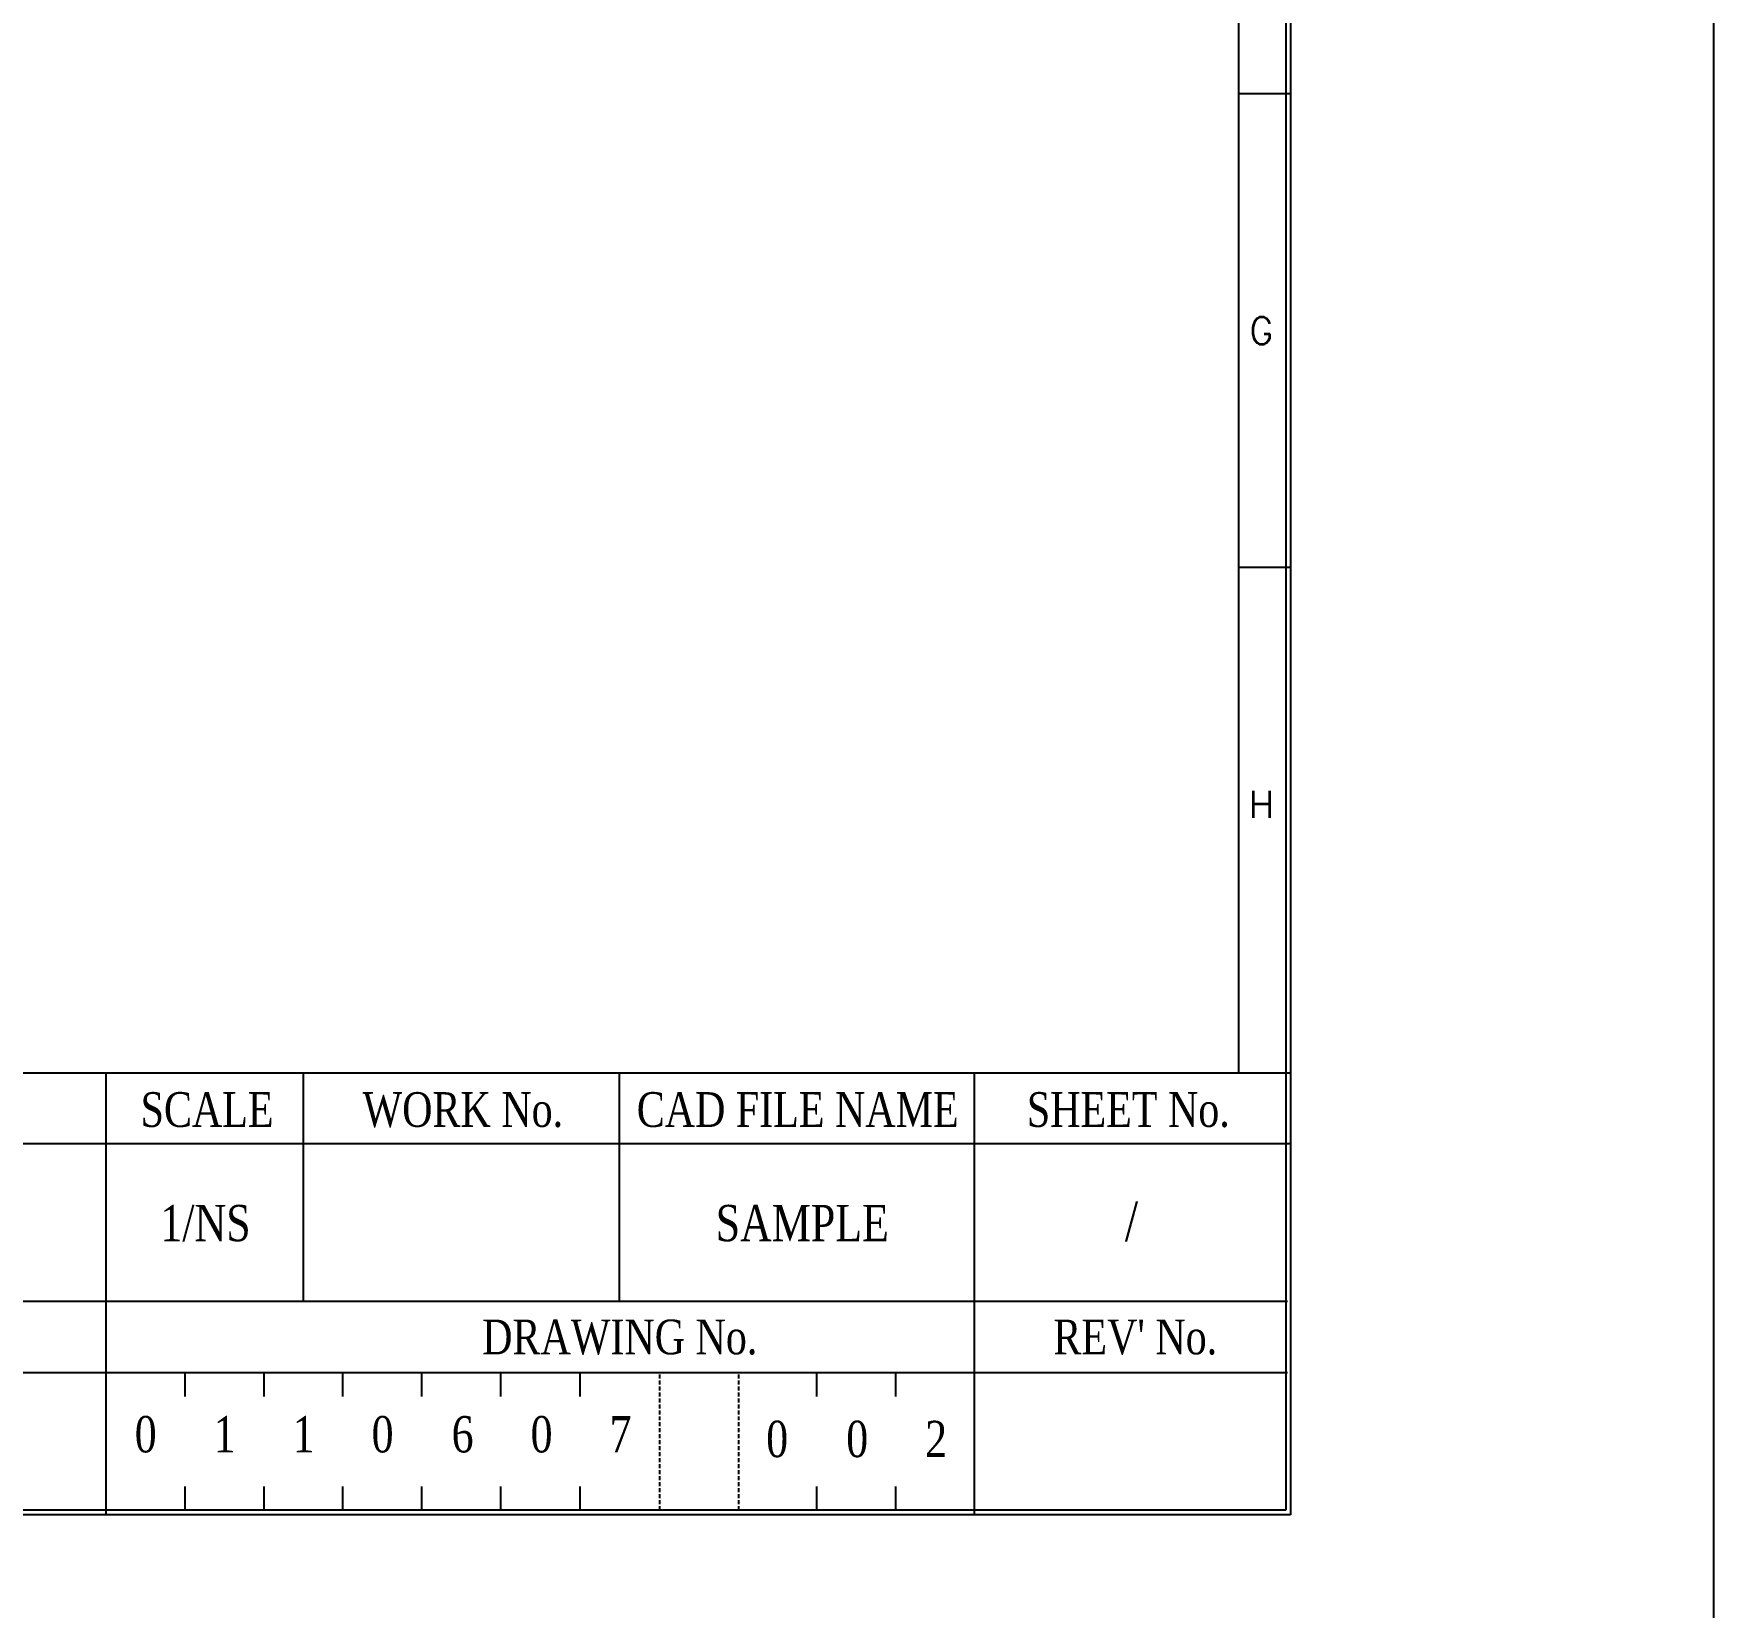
# Model space of a CAD drawing. Header units: millimetres. Extents: x 25 to 865, y 25 to 606.
# Drawn here: x 760 to 865.3, y 311 to 409.7 of the extents above; entities that cross this region are included whole.
import ezdxf
from ezdxf.enums import TextEntityAlignment as Align

# ---------------------------------------------------------------- set-up
doc = ezdxf.new("R2010")
doc.units = ezdxf.units.MM
doc.linetypes.add('HIDDEN', pattern=[0.375, 0.25, -0.125])
for name, color, linetype in [('20', 2, 'Continuous'), ('30', 3, 'Continuous'), ('40', 4, 'Continuous'), ('70', 7, 'Continuous')]:
    doc.layers.add(name, color=color, linetype=linetype)
doc.styles.add('SIMPLEX', font='SIMPLEX')
doc.styles.add('SS', font='batang.ttc', dxfattribs={"width": 0.8})

msp = doc.modelspace()

# ---------------------------------------------------------------- linework, layer by layer
msp.add_lwpolyline([(25.35, 605.717), (865.266, 605.717), (865.266, 24.679), (25.35, 24.679)], close=True)
at = {"layer": '20', "color": 7}
msp.add_line((835.488, 580.802), (835.488, 344.489), dxfattribs=at)
at = {"layer": '30', "color": 7}
for p, q in [((838.755, 405.869), (835.488, 405.869)), ((838.755, 376.169), (835.488, 376.169))]:
    msp.add_line(p, q, dxfattribs=at)
at = {"layer": '40', "color": 7}
for p, q in [((764.505, 316.769), (764.505, 344.489)), ((776.88, 330.134), (776.88, 344.489)), ((796.68, 330.134), (796.68, 344.489)), ((818.955, 330.134), (818.955, 344.489)), ((838.755, 340.034), (690.255, 340.034)), ((838.557, 330.134), (690.255, 330.134)), ((818.955, 316.769), (818.955, 330.134)), ((838.557, 325.679), (690.255, 325.679)), ((769.455, 324.194), (769.455, 325.679)), ((774.405, 324.194), (774.405, 325.679)), ((779.355, 324.194), (779.355, 325.679)), ((784.305, 324.194), (784.305, 325.679)), ((789.255, 324.194), (789.255, 325.679)), ((794.22, 324.194), (794.22, 325.679)), ((809.055, 324.194), (809.055, 325.679)), ((814.005, 324.194), (814.005, 325.679)), ((769.455, 317.066), (769.455, 318.551)), ((774.405, 317.066), (774.405, 318.551)), ((779.355, 317.066), (779.355, 318.551)), ((784.305, 317.066), (784.305, 318.551)), ((789.255, 317.066), (789.255, 318.551)), ((794.22, 317.066), (794.22, 318.551)), ((809.055, 317.066), (809.055, 318.551)), ((814.005, 317.066), (814.005, 318.551))]:
    msp.add_line(p, q, dxfattribs=at)
at = {"layer": '40', "color": 7, "linetype": 'HIDDEN'}
for p, q in [((799.222, 317.066), (799.222, 325.679)), ((804.172, 317.066), (804.172, 325.679))]:
    msp.add_line(p, q, dxfattribs=at)
at = {"layer": '70', "color": 7}
msp.add_line((462.555, 344.489), (838.755, 344.489), dxfattribs=at)
for points in [[(838.755, 316.769), (462.555, 316.769), (462.555, 584.069), (838.755, 584.069)], [(838.458, 317.066), (462.852, 317.066), (462.852, 583.772), (838.458, 583.772)]]:
    msp.add_lwpolyline(points, close=True, dxfattribs=at)

# ---------------------------------------------------------------- texts
at = {"layer": '30', "color": 7, "style": 'SIMPLEX'}
for s, p in [('G', (836.924, 391.019)), ('H', (836.924, 361.319))]:
    msp.add_text(s, height=1.683, dxfattribs=at).set_placement(p, align=Align.MIDDLE)
at = {"layer": '40', "color": 7, "style": 'SS', "width": 0.8}
for s, height, p in [('SCALE', 2.178, (770.835, 341.093)), ('WORK No.', 2.178, (786.869, 341.093)), ('CAD FILE NAME', 2.178, (807.86, 341.093)), ('SHEET No.', 2.178, (828.588, 341.093)), ('1/NS', 2.277, (770.735, 333.924)), ('SAMPLE', 2.277, (808.148, 333.924)), ('/', 2.475, (828.783, 333.924)), ('DRAWING No.', 2.178, (796.707, 326.831)), ("REV' No.", 2.178, (829.025, 326.831)), ('0', 2.277, (766.988, 320.68)), ('1', 2.277, (771.938, 320.68)), ('1', 2.277, (776.888, 320.68)), ('0', 2.277, (781.838, 320.68)), ('6', 2.277, (786.855, 320.68)), ('0', 2.277, (791.805, 320.68)), ('7', 2.277, (796.755, 320.68)), ('0', 2.277, (806.574, 320.383)), ('0', 2.277, (811.591, 320.383)), ('2', 2.277, (816.541, 320.383))]:
    msp.add_text(s, height=height, dxfattribs=at).set_placement(p, align=Align.CENTER)

doc.saveas('drawing.dxf')
